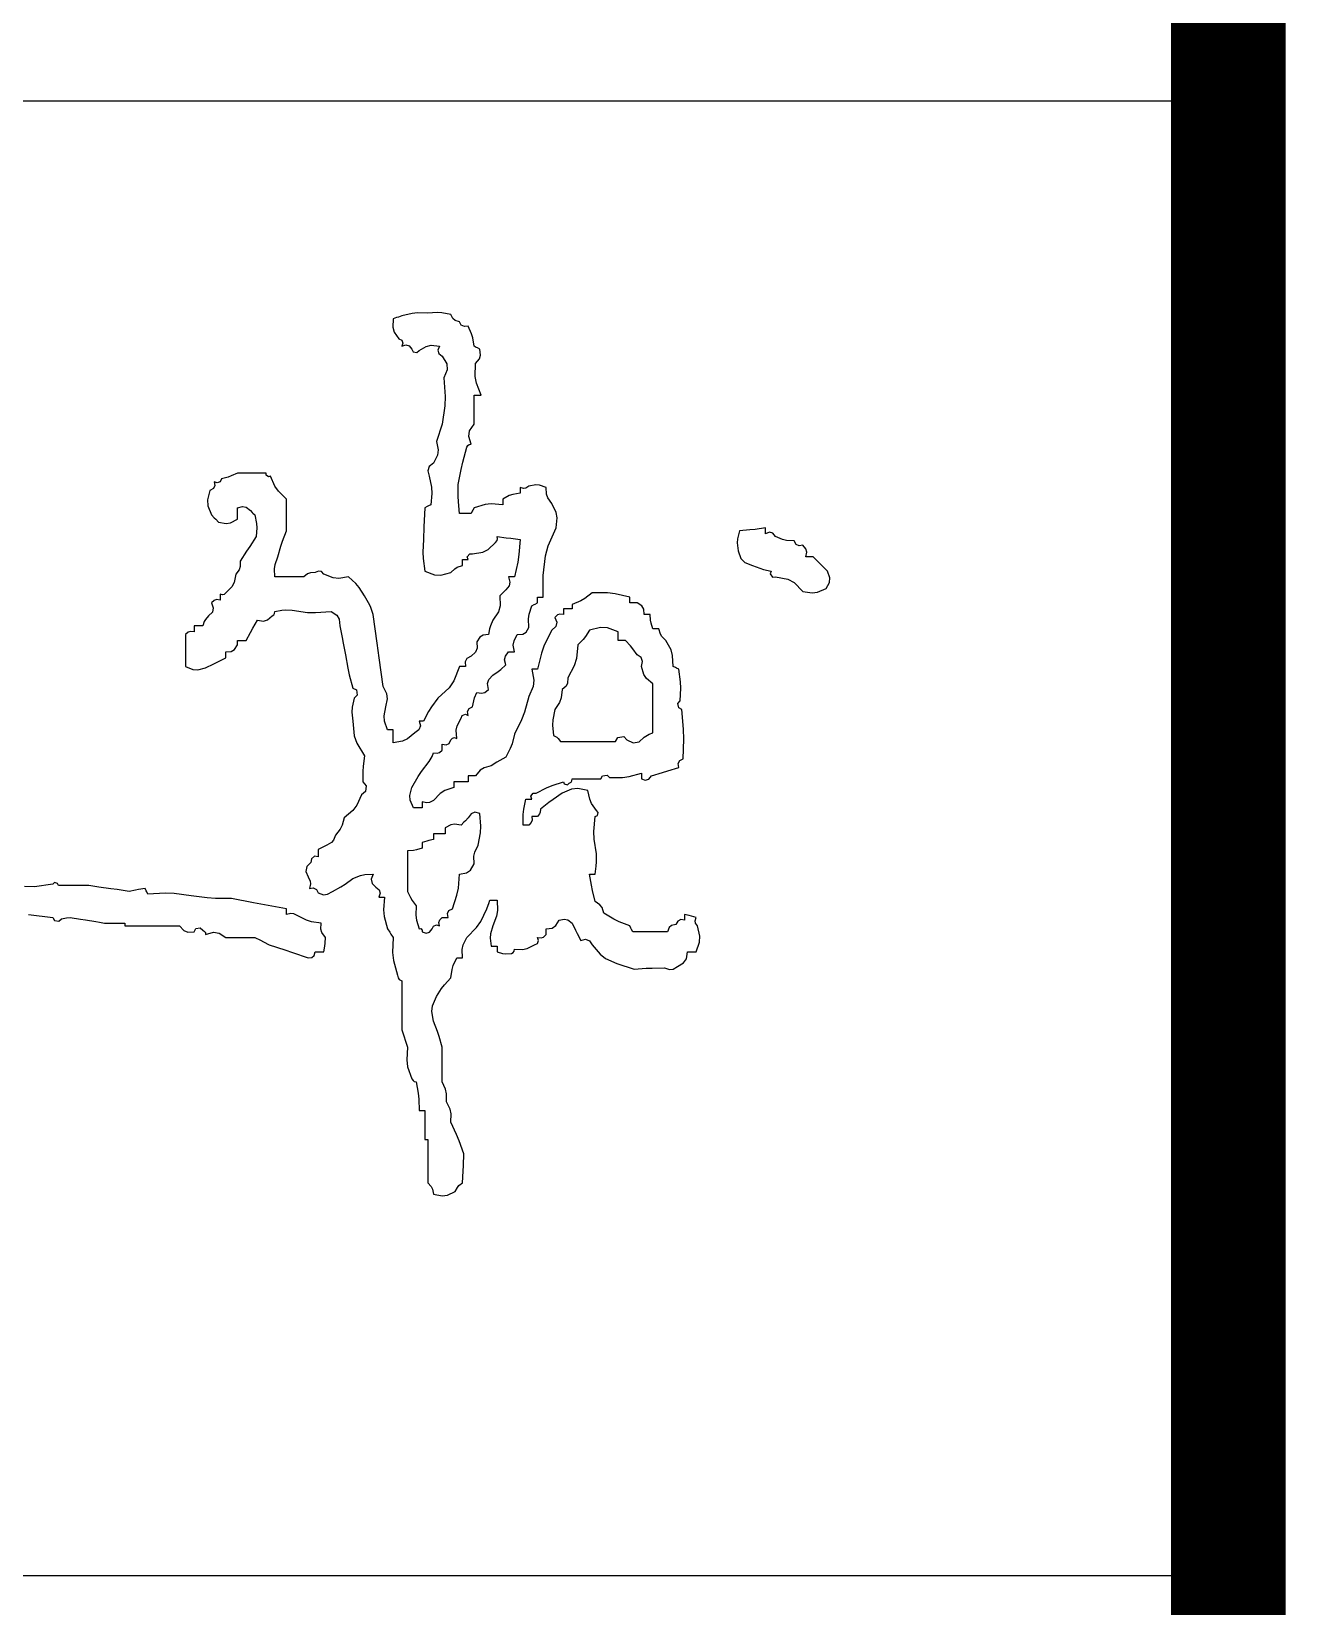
# Model space of a CAD drawing. Extents: x -737978 to 768813, y -372247 to 1140308.
# Drawn here: x -438604 to -437508, y -24437 to -23059 of the extents above; entities that cross this region are included whole.
import ezdxf

# ---------------------------------------------------------------- set-up
doc = ezdxf.new("R2010")
doc.units = 0
doc.header["$LTSCALE"] = 1000
doc.header["$MEASUREMENT"] = 0
doc.layers.get('0').update_dxf_attribs({"linetype": 'CONTINUOUS'})
doc.layers.add('PUB_TITLE', color=4, linetype='CONTINUOUS')

# ---------------------------------------------------------------- blocks, each defined once
blk = doc.blocks.new('黄履优')
for p, q in [((1.236931, 0.600962), (1.236727, 0.596112)), ((1.238931, 0.601629), (1.236931, 0.600962)), ((1.239932, 0.601962), (1.238931, 0.601629)), ((1.241932, 0.602629), (1.239932, 0.601962)), ((1.247807, 0.604022), (1.241932, 0.602629)), ((1.250897, 0.604366), (1.247807, 0.604022)), ((1.256935, 0.604296), (1.250897, 0.604366)), ((1.262275, 0.60452), (1.256935, 0.604296)), ((1.265001, 0.60435), (1.262275, 0.60452)), ((1.270271, 0.603462), (1.265001, 0.60435)), ((1.271333, 0.601085), (1.270271, 0.603462)), ((1.272742, 0.59991), (1.271333, 0.601085)), ((1.236727, 0.596112), (1.23753, 0.593303)), ((1.23753, 0.593303), (1.240265, 0.589293)), ((1.275272, 0.599295), (1.272742, 0.59991)), ((1.276289, 0.597302), (1.275272, 0.599295)), ((1.27807, 0.596412), (1.276289, 0.597302)), ((1.280274, 0.596794), (1.27807, 0.596412)), ((1.282217, 0.592346), (1.280274, 0.596794)), ((1.282907, 0.589929), (1.282217, 0.592346)), ((1.240265, 0.589293), (1.241892, 0.588534)), ((1.241892, 0.588534), (1.242587, 0.586797)), ((1.242587, 0.586797), (1.241932, 0.585125)), ((1.241932, 0.585125), (1.244223, 0.585928)), ((1.244223, 0.585928), (1.246246, 0.58535)), ((1.246246, 0.58535), (1.247767, 0.583458)), ((1.247767, 0.583458), (1.248542, 0.581945)), ((1.250637, 0.581526), (1.251934, 0.582624)), ((1.251934, 0.582624), (1.256057, 0.58503)), ((1.256057, 0.58503), (1.258856, 0.58563)), ((1.258856, 0.58563), (1.263603, 0.585125)), ((1.263603, 0.585125), (1.2628, 0.582834)), ((1.2628, 0.582834), (1.263379, 0.580811)), ((1.283608, 0.585125), (1.282907, 0.589929)), ((1.284941, 0.584458), (1.283608, 0.585125)), ((1.285608, 0.584125), (1.284941, 0.584458)), ((1.286942, 0.583458), (1.285608, 0.584125)), ((1.287417, 0.58001), (1.286942, 0.583458)), ((1.248542, 0.581945), (1.250637, 0.581526)), ((1.263379, 0.580811), (1.26527, 0.57929)), ((1.26527, 0.57929), (1.26786, 0.574999)), ((1.26786, 0.574999), (1.2681, 0.571385)), ((1.284343, 0.567668), (1.284441, 0.575123)), ((1.284441, 0.575123), (1.286736, 0.57774)), ((1.286736, 0.57774), (1.287417, 0.58001)), ((1.2681, 0.571385), (1.266104, 0.566788)), ((1.266104, 0.566788), (1.266893, 0.556143)), ((1.285059, 0.563728), (1.284343, 0.567668)), ((1.266893, 0.556143), (1.266722, 0.55069)), ((1.283608, 0.550118), (1.283608, 0.556786)), ((1.283608, 0.556786), (1.285275, 0.556786)), ((1.287775, 0.556786), (1.285059, 0.563728)), ((1.285275, 0.556786), (1.286108, 0.556786)), ((1.286108, 0.556786), (1.287775, 0.556786)), ((1.266722, 0.55069), (1.26527, 0.540115)), ((1.283608, 0.546783), (1.283608, 0.550118)), ((1.283608, 0.540115), (1.283608, 0.546783)), ((1.26527, 0.540115), (1.263937, 0.536115)), ((1.281016, 0.536176), (1.283608, 0.540115)), ((1.26327, 0.534114), (1.261936, 0.530113)), ((1.261936, 0.530113), (1.262877, 0.525156)), ((1.263937, 0.536115), (1.26327, 0.534114)), ((1.280047, 0.527817), (1.280749, 0.528285)), ((1.280556, 0.532953), (1.281016, 0.536176)), ((1.281941, 0.528446), (1.280556, 0.532953)), ((1.280749, 0.528285), (1.281941, 0.528446)), ((1.262476, 0.522148), (1.260269, 0.517611)), ((1.262877, 0.525156), (1.262476, 0.522148)), ((1.27717, 0.518177), (1.27944, 0.526779)), ((1.27944, 0.526779), (1.280047, 0.527817)), ((1.143354, 0.510172), (1.1415, 0.509498)), ((1.146912, 0.511776), (1.143354, 0.510172)), ((1.15358, 0.511776), (1.146912, 0.511776)), ((1.156914, 0.511776), (1.15358, 0.511776)), ((1.163582, 0.511776), (1.156914, 0.511776)), ((1.163608, 0.510574), (1.163582, 0.511776)), ((1.164963, 0.50967), (1.163608, 0.510574)), ((1.166082, 0.510109), (1.164963, 0.50967)), ((1.168632, 0.504159), (1.166082, 0.510109)), ((1.257757, 0.515689), (1.256912, 0.513154)), ((1.256912, 0.513154), (1.257769, 0.510109)), ((1.260269, 0.517611), (1.257757, 0.515689)), ((1.257769, 0.510109), (1.259094, 0.503565)), ((1.274439, 0.505108), (1.276168, 0.513835)), ((1.276168, 0.513835), (1.27717, 0.518177)), ((1.131075, 0.501774), (1.129707, 0.496263)), ((1.133067, 0.50279), (1.131075, 0.501774)), ((1.133958, 0.504571), (1.133067, 0.50279)), ((1.135247, 0.50612), (1.133576, 0.506775)), ((1.133576, 0.506775), (1.133958, 0.504571)), ((1.136984, 0.506815), (1.135247, 0.50612)), ((1.137743, 0.508442), (1.136984, 0.506815)), ((1.1415, 0.509498), (1.137743, 0.508442)), ((1.170609, 0.501284), (1.168632, 0.504159)), ((1.175251, 0.496773), (1.170609, 0.501284)), ((1.259094, 0.503565), (1.259268, 0.500082)), ((1.274482, 0.498432), (1.274439, 0.505108)), ((1.312219, 0.502847), (1.31028, 0.503441)), ((1.31028, 0.503441), (1.31028, 0.502107)), ((1.31028, 0.502107), (1.31028, 0.50144)), ((1.31028, 0.50144), (1.31028, 0.500107)), ((1.313639, 0.503084), (1.312219, 0.502847)), ((1.315281, 0.504274), (1.313639, 0.503084)), ((1.319245, 0.504913), (1.315281, 0.504274)), ((1.32148, 0.504726), (1.319245, 0.504913)), ((1.325283, 0.503441), (1.32148, 0.504726)), ((1.325525, 0.499546), (1.325283, 0.503441)), ((1.129707, 0.496263), (1.129904, 0.492916)), ((1.129904, 0.492916), (1.131909, 0.487604)), ((1.146912, 0.491772), (1.149893, 0.49252)), ((1.146912, 0.489105), (1.146912, 0.491772)), ((1.149893, 0.49252), (1.15203, 0.492046)), ((1.15203, 0.492046), (1.154413, 0.490105)), ((1.175251, 0.489438), (1.175251, 0.496773)), ((1.255268, 0.491772), (1.25488, 0.48444)), ((1.256602, 0.492439), (1.255268, 0.491772)), ((1.257269, 0.492772), (1.256602, 0.492439)), ((1.258602, 0.493439), (1.257269, 0.492772)), ((1.259268, 0.500082), (1.258602, 0.493439)), ((1.27465, 0.495085), (1.274482, 0.498432)), ((1.275272, 0.488438), (1.27465, 0.495085)), ((1.283608, 0.491772), (1.282941, 0.490438)), ((1.29005, 0.493618), (1.283608, 0.491772)), ((1.293598, 0.493973), (1.29005, 0.493618)), ((1.300278, 0.493439), (1.293598, 0.493973)), ((1.303979, 0.498795), (1.300278, 0.496773)), ((1.300278, 0.496773), (1.300278, 0.495439)), ((1.300278, 0.495439), (1.300278, 0.494772)), ((1.300278, 0.494772), (1.300278, 0.493439)), ((1.306106, 0.499504), (1.303979, 0.498795)), ((1.31028, 0.500107), (1.306106, 0.499504)), ((1.326301, 0.497413), (1.325525, 0.499546)), ((1.328617, 0.494272), (1.326301, 0.497413)), ((1.331023, 0.489044), (1.328617, 0.494272)), ((1.131909, 0.487604), (1.133576, 0.485937)), ((1.133576, 0.485937), (1.134409, 0.485104)), ((1.134409, 0.485104), (1.136076, 0.483437)), ((1.136076, 0.483437), (1.140405, 0.482738)), ((1.140405, 0.482738), (1.142993, 0.483136)), ((1.142993, 0.483136), (1.146912, 0.485104)), ((1.146912, 0.487771), (1.146912, 0.489105)), ((1.146912, 0.485104), (1.146912, 0.487771)), ((1.154413, 0.490105), (1.155414, 0.489105)), ((1.155414, 0.489105), (1.155914, 0.488604)), ((1.155914, 0.488604), (1.156914, 0.487604)), ((1.156914, 0.487604), (1.157906, 0.482691)), ((1.157906, 0.482691), (1.158079, 0.480103)), ((1.175251, 0.48577), (1.175251, 0.489438)), ((1.175251, 0.478436), (1.175251, 0.48577)), ((1.25488, 0.48444), (1.254714, 0.480772)), ((1.27794, 0.488438), (1.275272, 0.488438)), ((1.279273, 0.488438), (1.27794, 0.488438)), ((1.281941, 0.488438), (1.279273, 0.488438)), ((1.282607, 0.489771), (1.281941, 0.488438)), ((1.282941, 0.490438), (1.282607, 0.489771)), ((1.331589, 0.485839), (1.331023, 0.489044)), ((1.331118, 0.480103), (1.331589, 0.485839)), ((1.157747, 0.475102), (1.154079, 0.469434)), ((1.158079, 0.480103), (1.157747, 0.475102)), ((1.173065, 0.472499), (1.175251, 0.478436)), ((1.254435, 0.473434), (1.253987, 0.466106)), ((1.254714, 0.480772), (1.254435, 0.473434)), ((1.297259, 0.473764), (1.296944, 0.475102)), ((1.296944, 0.475102), (1.302278, 0.474435)), ((1.297018, 0.4728), (1.297259, 0.473764)), ((1.302278, 0.474435), (1.304945, 0.474101)), ((1.304945, 0.474101), (1.31028, 0.473434)), ((1.31028, 0.473434), (1.309597, 0.464691)), ((1.326493, 0.469678), (1.331118, 0.480103)), ((1.435887, 0.473884), (1.435711, 0.471426)), ((1.436974, 0.478436), (1.435887, 0.473884)), ((1.442993, 0.478909), (1.436974, 0.478436)), ((1.446, 0.479243), (1.442993, 0.478909)), ((1.451977, 0.480103), (1.446, 0.479243)), ((1.451977, 0.478769), (1.451977, 0.480103)), ((1.451977, 0.478102), (1.451977, 0.478769)), ((1.451977, 0.476769), (1.451977, 0.478102)), ((1.454267, 0.477571), (1.451977, 0.476769)), ((1.456291, 0.476993), (1.454267, 0.477571)), ((1.457811, 0.475102), (1.456291, 0.476993)), ((1.461921, 0.473398), (1.457811, 0.475102)), ((1.464207, 0.47287), (1.461921, 0.473398)), ((1.152245, 0.4666), (1.148579, 0.460932)), ((1.154079, 0.469434), (1.152245, 0.4666)), ((1.17025, 0.463432), (1.172063, 0.469493)), ((1.172063, 0.469493), (1.173065, 0.472499)), ((1.253987, 0.466106), (1.254157, 0.462355)), ((1.279755, 0.46335), (1.281108, 0.465154)), ((1.281108, 0.465154), (1.282774, 0.465099)), ((1.282774, 0.465099), (1.288649, 0.46613)), ((1.288649, 0.46613), (1.291761, 0.467686)), ((1.291761, 0.467686), (1.29611, 0.471767)), ((1.29611, 0.471767), (1.297018, 0.4728)), ((1.309597, 0.464691), (1.308922, 0.460308)), ((1.324924, 0.463926), (1.326493, 0.469678)), ((1.435711, 0.471426), (1.43614, 0.466766)), ((1.43614, 0.466766), (1.437758, 0.462338)), ((1.468647, 0.472601), (1.464207, 0.47287)), ((1.469663, 0.470609), (1.468647, 0.472601)), ((1.471445, 0.469718), (1.469663, 0.470609)), ((1.473648, 0.4701), (1.471445, 0.469718)), ((1.475385, 0.467969), (1.473648, 0.4701)), ((1.475315, 0.463432), (1.475845, 0.46613)), ((1.475845, 0.46613), (1.475385, 0.467969)), ((1.147977, 0.45596), (1.146078, 0.45343)), ((1.14858, 0.457769), (1.147977, 0.45596)), ((1.148579, 0.460932), (1.14858, 0.457769)), ((1.168403, 0.456475), (1.168758, 0.458959)), ((1.168583, 0.451763), (1.168403, 0.456475)), ((1.168758, 0.458959), (1.17025, 0.463432)), ((1.193747, 0.455148), (1.191921, 0.454264)), ((1.195483, 0.454858), (1.193747, 0.455148)), ((1.254157, 0.462355), (1.255268, 0.455097)), ((1.270271, 0.454264), (1.272466, 0.456517)), ((1.272466, 0.456517), (1.273953, 0.457446)), ((1.273953, 0.457446), (1.27694, 0.458431)), ((1.27694, 0.460432), (1.27694, 0.461765)), ((1.27694, 0.461765), (1.278273, 0.461765)), ((1.27694, 0.459765), (1.27694, 0.460432)), ((1.27694, 0.458431), (1.27694, 0.459765)), ((1.278273, 0.461765), (1.27894, 0.461765)), ((1.27894, 0.461765), (1.280274, 0.461765)), ((1.280274, 0.461765), (1.279755, 0.46335)), ((1.308922, 0.460308), (1.306946, 0.451763)), ((1.323616, 0.452597), (1.324924, 0.463926)), ((1.437758, 0.462338), (1.440047, 0.46005)), ((1.440047, 0.46005), (1.444475, 0.458431)), ((1.444475, 0.458431), (1.448719, 0.456833)), ((1.448719, 0.456833), (1.450903, 0.456161)), ((1.450903, 0.456161), (1.455311, 0.455097)), ((1.476982, 0.463432), (1.475315, 0.463432)), ((1.477816, 0.463432), (1.476982, 0.463432)), ((1.479483, 0.463432), (1.477816, 0.463432)), ((1.482817, 0.460098), (1.479483, 0.463432)), ((1.484484, 0.458431), (1.482817, 0.460098)), ((1.487818, 0.455097), (1.484484, 0.458431)), ((1.1437, 0.4461), (1.140244, 0.442595)), ((1.145055, 0.448615), (1.1437, 0.4461)), ((1.146078, 0.45343), (1.145055, 0.448615)), ((1.175251, 0.451763), (1.168583, 0.451763)), ((1.178585, 0.451763), (1.175251, 0.451763)), ((1.185253, 0.451763), (1.178585, 0.451763)), ((1.187489, 0.453528), (1.185253, 0.451763)), ((1.189076, 0.454124), (1.187489, 0.453528)), ((1.191921, 0.454264), (1.189076, 0.454124)), ((1.196922, 0.45343), (1.195483, 0.454858)), ((1.20221, 0.451282), (1.196922, 0.45343)), ((1.205451, 0.450901), (1.20221, 0.451282)), ((1.211092, 0.451763), (1.205451, 0.450901)), ((1.21536, 0.448018), (1.211092, 0.451763)), ((1.217274, 0.445756), (1.21536, 0.448018)), ((1.255268, 0.455097), (1.260879, 0.452943)), ((1.260879, 0.452943), (1.264456, 0.452744)), ((1.264456, 0.452744), (1.270271, 0.454264)), ((1.303886, 0.446645), (1.301945, 0.444262)), ((1.304945, 0.451763), (1.303612, 0.451763)), ((1.303612, 0.451763), (1.304361, 0.448782)), ((1.304361, 0.448782), (1.303886, 0.446645)), ((1.305612, 0.451763), (1.304945, 0.451763)), ((1.306946, 0.451763), (1.305612, 0.451763)), ((1.323616, 0.447596), (1.323616, 0.452597)), ((1.323616, 0.445095), (1.323616, 0.447596)), ((1.455311, 0.455097), (1.454792, 0.453513)), ((1.454792, 0.453513), (1.456145, 0.451709)), ((1.456145, 0.451709), (1.457811, 0.451763)), ((1.457811, 0.451763), (1.46486, 0.450512)), ((1.46486, 0.450512), (1.468626, 0.44853)), ((1.468626, 0.44853), (1.473648, 0.443428)), ((1.486984, 0.445095), (1.488945, 0.448599)), ((1.489171, 0.451318), (1.487818, 0.455097)), ((1.488945, 0.448599), (1.489171, 0.451318)), ((1.133442, 0.438208), (1.131909, 0.43676)), ((1.134814, 0.438665), (1.133442, 0.438208)), ((1.13691, 0.438427), (1.134814, 0.438665)), ((1.138248, 0.441446), (1.13691, 0.441761)), ((1.13691, 0.441761), (1.13691, 0.440427)), ((1.13691, 0.440427), (1.13691, 0.439761)), ((1.13691, 0.439761), (1.13691, 0.438427)), ((1.139211, 0.441687), (1.138248, 0.441446)), ((1.140244, 0.442595), (1.139211, 0.441687)), ((1.220261, 0.440928), (1.217274, 0.445756)), ((1.22271, 0.43683), (1.220261, 0.440928)), ((1.299944, 0.442261), (1.298611, 0.440928)), ((1.298611, 0.440928), (1.298761, 0.435022)), ((1.300611, 0.442928), (1.299944, 0.442261)), ((1.301945, 0.444262), (1.300611, 0.442928)), ((1.320282, 0.43876), (1.320282, 0.440094)), ((1.320282, 0.440094), (1.321616, 0.440094)), ((1.320282, 0.438094), (1.320282, 0.43876)), ((1.320282, 0.43676), (1.320282, 0.438094)), ((1.321616, 0.440094), (1.322283, 0.440094)), ((1.322283, 0.440094), (1.323616, 0.440094)), ((1.323616, 0.440094), (1.323616, 0.445095)), ((1.345273, 0.437935), (1.340286, 0.435926)), ((1.347693, 0.439318), (1.345273, 0.437935)), ((1.351956, 0.442595), (1.347693, 0.439318)), ((1.360682, 0.442621), (1.351956, 0.442595)), ((1.365136, 0.442107), (1.360682, 0.442621)), ((1.373627, 0.440094), (1.365136, 0.442107)), ((1.373627, 0.43876), (1.373627, 0.440094)), ((1.373627, 0.438094), (1.373627, 0.43876)), ((1.373627, 0.43676), (1.373627, 0.438094)), ((1.473648, 0.443428), (1.478952, 0.442552)), ((1.478952, 0.442552), (1.482059, 0.44294)), ((1.482059, 0.44294), (1.486984, 0.445095)), ((1.130241, 0.429258), (1.128508, 0.427204)), ((1.132447, 0.431399), (1.130241, 0.429258)), ((1.131909, 0.43676), (1.133, 0.433887)), ((1.133, 0.433887), (1.132447, 0.431399)), ((1.164299, 0.426963), (1.166916, 0.429258)), ((1.166916, 0.429258), (1.167954, 0.429865)), ((1.167954, 0.429865), (1.168422, 0.430568)), ((1.168422, 0.430568), (1.168583, 0.431759)), ((1.168583, 0.431759), (1.172527, 0.43251)), ((1.172527, 0.43251), (1.174571, 0.43268)), ((1.174571, 0.43268), (1.178585, 0.432592)), ((1.178585, 0.432592), (1.1875, 0.4313)), ((1.1875, 0.4313), (1.192104, 0.431129)), ((1.192104, 0.431129), (1.20109, 0.431759)), ((1.20109, 0.431759), (1.204335, 0.429617)), ((1.204335, 0.429617), (1.205729, 0.427295)), ((1.223733, 0.434614), (1.22271, 0.43683)), ((1.225262, 0.430092), (1.223733, 0.434614)), ((1.227713, 0.413439), (1.225262, 0.430092)), ((1.297767, 0.431642), (1.294443, 0.426758)), ((1.298761, 0.435022), (1.297767, 0.431642)), ((1.315036, 0.42763), (1.315391, 0.430294)), ((1.315391, 0.430294), (1.316948, 0.435093)), ((1.316948, 0.435093), (1.318282, 0.43576)), ((1.318282, 0.43576), (1.318948, 0.436093)), ((1.318948, 0.436093), (1.320282, 0.43676)), ((1.331818, 0.429872), (1.330284, 0.428425)), ((1.330284, 0.428425), (1.331376, 0.425551)), ((1.33319, 0.43033), (1.331818, 0.429872)), ((1.335285, 0.430092), (1.33319, 0.43033)), ((1.337286, 0.433426), (1.335285, 0.433426)), ((1.335285, 0.433426), (1.335285, 0.432092)), ((1.335285, 0.432092), (1.335285, 0.431426)), ((1.335285, 0.431426), (1.335285, 0.430092)), ((1.338286, 0.433426), (1.337286, 0.433426)), ((1.340286, 0.433426), (1.338286, 0.433426)), ((1.340286, 0.435926), (1.340286, 0.434926)), ((1.340286, 0.434926), (1.340286, 0.434426)), ((1.340286, 0.434426), (1.340286, 0.433426)), ((1.375294, 0.43676), (1.373627, 0.43676)), ((1.376127, 0.43676), (1.375294, 0.43676)), ((1.377794, 0.43676), (1.376127, 0.43676)), ((1.380486, 0.435133), (1.377794, 0.43676)), ((1.381679, 0.433224), (1.380486, 0.435133)), ((1.381962, 0.430092), (1.381679, 0.433224)), ((1.383296, 0.430092), (1.381962, 0.430092)), ((1.383962, 0.430092), (1.383296, 0.430092)), ((1.385296, 0.430092), (1.383962, 0.430092)), ((1.385564, 0.426702), (1.385296, 0.430092)), ((1.118439, 0.41987), (1.116905, 0.418423)), ((1.119811, 0.420328), (1.118439, 0.41987)), ((1.121906, 0.42009), (1.119811, 0.420328)), ((1.123907, 0.423424), (1.121906, 0.423424)), ((1.121906, 0.423424), (1.121906, 0.42209)), ((1.121906, 0.42209), (1.121906, 0.421423)), ((1.121906, 0.421423), (1.121906, 0.42009)), ((1.124907, 0.423424), (1.123907, 0.423424)), ((1.126907, 0.423424), (1.124907, 0.423424)), ((1.127798, 0.42596), (1.126907, 0.423424)), ((1.128508, 0.427204), (1.127798, 0.42596)), ((1.151913, 0.415089), (1.15458, 0.419756)), ((1.15458, 0.419756), (1.155914, 0.42209)), ((1.155914, 0.42209), (1.158581, 0.426758)), ((1.158581, 0.426758), (1.162029, 0.426283)), ((1.162029, 0.426283), (1.164299, 0.426963)), ((1.205729, 0.427295), (1.206091, 0.423424)), ((1.206091, 0.423424), (1.207425, 0.416756)), ((1.292582, 0.421844), (1.291943, 0.418423)), ((1.293094, 0.423549), (1.292582, 0.421844)), ((1.294443, 0.426758), (1.293094, 0.423549)), ((1.308613, 0.418423), (1.311746, 0.418706)), ((1.311746, 0.418706), (1.313654, 0.419898)), ((1.313654, 0.419898), (1.315281, 0.42259)), ((1.315281, 0.42259), (1.315036, 0.42763)), ((1.328617, 0.420923), (1.324238, 0.412381)), ((1.330823, 0.423064), (1.328617, 0.420923)), ((1.331376, 0.425551), (1.330823, 0.423064)), ((1.350289, 0.420923), (1.347994, 0.417323)), ((1.35675, 0.422605), (1.350289, 0.420923)), ((1.360697, 0.422407), (1.35675, 0.422605)), ((1.366959, 0.42009), (1.360697, 0.422407)), ((1.366959, 0.418089), (1.366959, 0.42009)), ((1.385907, 0.424989), (1.385564, 0.426702)), ((1.386963, 0.421757), (1.385907, 0.424989)), ((1.388297, 0.421757), (1.386963, 0.421757)), ((1.388963, 0.421757), (1.388297, 0.421757)), ((1.390297, 0.421757), (1.388963, 0.421757)), ((1.391283, 0.41877), (1.390297, 0.421757)), ((1.392212, 0.417284), (1.391283, 0.41877)), ((1.116905, 0.418423), (1.116905, 0.411088)), ((1.116905, 0.411088), (1.116905, 0.40742)), ((1.143376, 0.408703), (1.145285, 0.409896)), ((1.145285, 0.409896), (1.146912, 0.412588)), ((1.146912, 0.414088), (1.146912, 0.415089)), ((1.146912, 0.415089), (1.148912, 0.415089)), ((1.146912, 0.413588), (1.146912, 0.414088)), ((1.146912, 0.412588), (1.146912, 0.413588)), ((1.148912, 0.415089), (1.149912, 0.415089)), ((1.149912, 0.415089), (1.151913, 0.415089)), ((1.207425, 0.416756), (1.208091, 0.413422)), ((1.208091, 0.413422), (1.209425, 0.406754)), ((1.22888, 0.405103), (1.227713, 0.413439)), ((1.285492, 0.410671), (1.28457, 0.408366)), ((1.286902, 0.416947), (1.285275, 0.414255)), ((1.285275, 0.414255), (1.285492, 0.410671)), ((1.28881, 0.41814), (1.286902, 0.416947)), ((1.291943, 0.418423), (1.28881, 0.41814)), ((1.306328, 0.412429), (1.306728, 0.414831)), ((1.306946, 0.408421), (1.306328, 0.412429)), ((1.306728, 0.414831), (1.308613, 0.418423)), ((1.324238, 0.412381), (1.322524, 0.407752)), ((1.34362, 0.412588), (1.342824, 0.404612)), ((1.346629, 0.415617), (1.34362, 0.412588)), ((1.347994, 0.417323), (1.346629, 0.415617)), ((1.366959, 0.417089), (1.366959, 0.418089)), ((1.366959, 0.415089), (1.366959, 0.417089)), ((1.368626, 0.415089), (1.366959, 0.415089)), ((1.369459, 0.415089), (1.368626, 0.415089)), ((1.371126, 0.415089), (1.369459, 0.415089)), ((1.374034, 0.411962), (1.371126, 0.415089)), ((1.375382, 0.410277), (1.374034, 0.411962)), ((1.377794, 0.406754), (1.375382, 0.410277)), ((1.394465, 0.415089), (1.392212, 0.417284)), ((1.397426, 0.409609), (1.394465, 0.415089)), ((1.398343, 0.406307), (1.397426, 0.409609)), ((1.116905, 0.40742), (1.116905, 0.400085)), ((1.128574, 0.399252), (1.133219, 0.401631)), ((1.133219, 0.401631), (1.135553, 0.402799)), ((1.135553, 0.402799), (1.140244, 0.405087)), ((1.140244, 0.408421), (1.143376, 0.408703)), ((1.140244, 0.407087), (1.140244, 0.408421)), ((1.140244, 0.40642), (1.140244, 0.407087)), ((1.140244, 0.405087), (1.140244, 0.40642)), ((1.209425, 0.406754), (1.210628, 0.398999)), ((1.231096, 0.388416), (1.22888, 0.405103)), ((1.27954, 0.40471), (1.278431, 0.402768)), ((1.278431, 0.402768), (1.278607, 0.400085)), ((1.281941, 0.40592), (1.27954, 0.40471)), ((1.28457, 0.408366), (1.281941, 0.40592)), ((1.299171, 0.398319), (1.301945, 0.400919)), ((1.301286, 0.403921), (1.301743, 0.40598)), ((1.301945, 0.400919), (1.301286, 0.403921)), ((1.301743, 0.40598), (1.303612, 0.408421)), ((1.303612, 0.408421), (1.304945, 0.408421)), ((1.304945, 0.408421), (1.305612, 0.408421)), ((1.305612, 0.408421), (1.306946, 0.408421)), ((1.322524, 0.407752), (1.320282, 0.398418)), ((1.342824, 0.404612), (1.341568, 0.400485)), ((1.380135, 0.40513), (1.377794, 0.406754)), ((1.380991, 0.402848), (1.380135, 0.40513)), ((1.380295, 0.400085), (1.380991, 0.402848)), ((1.398632, 0.400085), (1.398343, 0.406307)), ((1.116905, 0.400085), (1.121223, 0.39828)), ((1.121223, 0.39828), (1.124044, 0.398078)), ((1.124044, 0.398078), (1.128574, 0.399252)), ((1.210628, 0.398999), (1.211468, 0.395137)), ((1.211468, 0.395137), (1.213593, 0.387583)), ((1.27205, 0.391813), (1.269293, 0.387769)), ((1.275272, 0.400085), (1.27205, 0.391813)), ((1.276606, 0.400085), (1.275272, 0.400085)), ((1.277273, 0.400085), (1.276606, 0.400085)), ((1.278607, 0.400085), (1.277273, 0.400085)), ((1.291467, 0.390198), (1.292148, 0.392467)), ((1.292148, 0.392467), (1.294443, 0.395084)), ((1.294443, 0.395084), (1.297646, 0.397133)), ((1.297646, 0.397133), (1.299171, 0.398319)), ((1.318282, 0.398418), (1.316948, 0.398418)), ((1.316948, 0.398418), (1.318104, 0.392154)), ((1.318104, 0.392154), (1.317716, 0.388468)), ((1.318948, 0.398418), (1.318282, 0.398418)), ((1.320282, 0.398418), (1.318948, 0.398418)), ((1.337786, 0.393417), (1.337708, 0.390436)), ((1.341568, 0.400485), (1.337786, 0.393417)), ((1.38164, 0.395469), (1.380295, 0.400085)), ((1.383219, 0.393101), (1.38164, 0.395469)), ((1.386963, 0.390083), (1.383219, 0.393101)), ((1.399966, 0.399419), (1.398632, 0.400085)), ((1.400633, 0.399085), (1.399966, 0.399419)), ((1.401966, 0.398418), (1.400633, 0.399085)), ((1.40285, 0.391129), (1.401966, 0.398418)), ((1.213593, 0.387583), (1.215661, 0.386451)), ((1.216095, 0.383414), (1.214426, 0.381748)), ((1.215661, 0.386451), (1.216095, 0.383414)), ((1.233174, 0.384184), (1.231096, 0.388416)), ((1.233573, 0.381392), (1.233174, 0.384184)), ((1.269293, 0.387769), (1.26277, 0.381748)), ((1.283984, 0.38185), (1.285275, 0.385082)), ((1.285275, 0.385082), (1.287972, 0.384553)), ((1.287972, 0.384553), (1.289811, 0.385013)), ((1.289811, 0.385013), (1.291943, 0.386749)), ((1.291943, 0.386749), (1.291467, 0.390198)), ((1.315281, 0.382582), (1.312728, 0.373652)), ((1.317716, 0.388468), (1.315281, 0.382582)), ((1.334452, 0.386749), (1.333949, 0.381818)), ((1.33679, 0.388601), (1.334452, 0.386749)), ((1.337708, 0.390436), (1.33679, 0.388601)), ((1.386963, 0.378748), (1.386963, 0.390083)), ((1.4028, 0.380081), (1.403018, 0.38742)), ((1.403018, 0.38742), (1.40285, 0.391129)), ((1.213131, 0.376563), (1.212954, 0.373719)), ((1.212954, 0.373719), (1.213593, 0.368412)), ((1.214426, 0.381748), (1.213131, 0.376563)), ((1.231661, 0.371517), (1.232763, 0.376747)), ((1.232763, 0.376747), (1.233573, 0.381392)), ((1.257359, 0.373982), (1.254435, 0.368412)), ((1.259045, 0.376679), (1.257359, 0.373982)), ((1.26277, 0.381748), (1.259045, 0.376679)), ((1.279891, 0.37395), (1.280782, 0.375731)), ((1.280274, 0.371746), (1.279891, 0.37395)), ((1.280782, 0.375731), (1.282774, 0.376747)), ((1.282774, 0.376747), (1.283476, 0.380156)), ((1.283476, 0.380156), (1.283984, 0.38185)), ((1.312728, 0.373652), (1.311034, 0.36925)), ((1.330284, 0.37508), (1.329151, 0.369177)), ((1.333019, 0.379214), (1.330284, 0.37508)), ((1.333949, 0.381818), (1.333019, 0.379214)), ((1.386963, 0.37308), (1.386963, 0.378748)), ((1.401418, 0.378596), (1.4028, 0.380081)), ((1.401845, 0.376037), (1.401418, 0.378596)), ((1.403633, 0.37508), (1.401845, 0.376037)), ((1.404642, 0.363784), (1.403633, 0.37508)), ((1.213593, 0.368412), (1.214407, 0.360017)), ((1.231852, 0.368463), (1.231661, 0.371517)), ((1.233597, 0.363411), (1.231852, 0.368463)), ((1.25263, 0.36565), (1.251774, 0.363368)), ((1.252934, 0.368412), (1.251934, 0.368412)), ((1.251934, 0.368412), (1.25263, 0.36565)), ((1.253434, 0.368412), (1.252934, 0.368412)), ((1.254435, 0.368412), (1.253434, 0.368412)), ((1.273383, 0.363178), (1.273949, 0.365821)), ((1.273949, 0.365821), (1.276106, 0.370079)), ((1.276106, 0.370079), (1.276865, 0.371706)), ((1.276865, 0.371706), (1.278602, 0.372401)), ((1.278602, 0.372401), (1.280274, 0.371746)), ((1.311034, 0.36925), (1.306946, 0.36091)), ((1.329151, 0.369177), (1.328978, 0.366069)), ((1.328978, 0.366069), (1.329451, 0.360077)), ((1.386963, 0.361744), (1.386963, 0.37308)), ((1.214407, 0.360017), (1.215875, 0.355613)), ((1.215875, 0.355613), (1.220261, 0.348408)), ((1.234931, 0.363411), (1.233597, 0.363411)), ((1.235597, 0.363411), (1.234931, 0.363411)), ((1.236931, 0.363411), (1.235597, 0.363411)), ((1.236931, 0.36041), (1.236931, 0.363411)), ((1.236931, 0.35891), (1.236931, 0.36041)), ((1.236931, 0.355909), (1.236931, 0.35891)), ((1.242362, 0.356892), (1.236931, 0.355909)), ((1.245192, 0.358213), (1.242362, 0.356892)), ((1.249434, 0.361744), (1.245192, 0.358213)), ((1.251774, 0.363368), (1.249434, 0.361744)), ((1.26527, 0.353742), (1.26527, 0.355076)), ((1.26527, 0.355076), (1.267474, 0.354693)), ((1.267474, 0.354693), (1.269255, 0.355584)), ((1.269255, 0.355584), (1.270271, 0.357576)), ((1.270271, 0.357576), (1.271147, 0.358636)), ((1.271147, 0.358636), (1.272334, 0.358933)), ((1.272334, 0.358933), (1.273605, 0.35841)), ((1.273605, 0.35841), (1.273383, 0.363178)), ((1.305587, 0.355378), (1.304559, 0.352636)), ((1.306946, 0.36091), (1.305587, 0.355378)), ((1.329451, 0.360077), (1.331387, 0.359178)), ((1.331387, 0.359178), (1.332316, 0.358434)), ((1.332316, 0.358434), (1.333618, 0.356743)), ((1.333618, 0.356743), (1.346288, 0.356743)), ((1.346288, 0.356743), (1.352622, 0.356743)), ((1.352622, 0.356743), (1.365292, 0.356743)), ((1.365292, 0.356743), (1.366632, 0.359073)), ((1.366632, 0.359073), (1.370087, 0.359505)), ((1.370087, 0.359505), (1.37196, 0.357576)), ((1.37196, 0.357576), (1.375652, 0.355898)), ((1.375652, 0.355898), (1.379013, 0.356458)), ((1.379013, 0.356458), (1.381962, 0.359243)), ((1.381962, 0.359243), (1.383884, 0.360388)), ((1.383884, 0.360388), (1.384895, 0.360893)), ((1.384895, 0.360893), (1.386963, 0.361744)), ((1.404467, 0.346741), (1.40481, 0.358076)), ((1.40481, 0.358076), (1.404642, 0.363784)), ((1.220261, 0.348408), (1.219556, 0.342439)), ((1.257769, 0.345074), (1.258885, 0.347012)), ((1.258885, 0.347012), (1.259389, 0.348019)), ((1.259389, 0.348019), (1.260269, 0.350075)), ((1.260269, 0.350075), (1.262364, 0.349837)), ((1.262364, 0.349837), (1.263737, 0.350294)), ((1.263737, 0.350294), (1.26527, 0.351742)), ((1.26527, 0.353075), (1.26527, 0.353742)), ((1.26527, 0.351742), (1.26527, 0.353075)), ((1.301945, 0.347574), (1.298523, 0.345728)), ((1.304559, 0.352636), (1.301945, 0.347574)), ((1.402474, 0.345725), (1.404467, 0.346741)), ((1.219556, 0.342439), (1.219388, 0.339415)), ((1.219388, 0.339415), (1.219427, 0.333405)), ((1.25131, 0.336353), (1.253333, 0.339386)), ((1.253333, 0.339386), (1.257769, 0.345074)), ((1.28724, 0.340065), (1.284441, 0.336739)), ((1.289411, 0.341447), (1.28724, 0.340065)), ((1.29361, 0.342573), (1.289411, 0.341447)), ((1.296849, 0.344723), (1.29361, 0.342573)), ((1.298523, 0.345728), (1.296849, 0.344723)), ((1.356957, 0.335072), (1.357913, 0.33686)), ((1.357913, 0.33686), (1.360473, 0.337286)), ((1.360473, 0.337286), (1.361958, 0.335905)), ((1.373161, 0.33643), (1.380295, 0.338406)), ((1.380295, 0.338406), (1.380295, 0.337072)), ((1.380295, 0.337072), (1.380295, 0.336405)), ((1.38613, 0.336739), (1.392476, 0.338701)), ((1.392476, 0.338701), (1.395644, 0.339701)), ((1.395644, 0.339701), (1.401966, 0.34174)), ((1.401584, 0.343943), (1.402474, 0.345725)), ((1.401966, 0.34174), (1.401584, 0.343943)), ((1.220923, 0.327824), (1.218594, 0.325903)), ((1.219427, 0.333405), (1.221278, 0.331019)), ((1.221278, 0.331019), (1.220923, 0.327824)), ((1.246593, 0.325541), (1.247767, 0.330071)), ((1.247767, 0.330071), (1.25131, 0.336353)), ((1.26669, 0.32827), (1.264087, 0.326596)), ((1.271938, 0.330071), (1.26669, 0.32827)), ((1.275272, 0.333405), (1.271938, 0.333405)), ((1.271938, 0.333405), (1.271938, 0.332071)), ((1.271938, 0.332071), (1.271938, 0.331404)), ((1.271938, 0.331404), (1.271938, 0.330071)), ((1.27694, 0.333405), (1.275272, 0.333405)), ((1.280274, 0.333405), (1.27694, 0.333405)), ((1.281941, 0.336739), (1.280274, 0.336739)), ((1.280274, 0.336739), (1.280274, 0.335405)), ((1.280274, 0.335405), (1.280274, 0.334738)), ((1.280274, 0.334738), (1.280274, 0.333405)), ((1.282774, 0.336739), (1.281941, 0.336739)), ((1.284441, 0.336739), (1.282774, 0.336739)), ((1.319449, 0.326736), (1.325564, 0.329874)), ((1.325564, 0.329874), (1.328767, 0.331223)), ((1.328767, 0.331223), (1.335285, 0.333405)), ((1.340018, 0.329078), (1.334452, 0.326736)), ((1.335285, 0.333405), (1.335762, 0.332115)), ((1.335762, 0.332115), (1.337592, 0.331658)), ((1.337592, 0.331658), (1.338619, 0.332571)), ((1.338619, 0.332571), (1.339657, 0.333178)), ((1.339657, 0.333178), (1.340126, 0.33388)), ((1.343511, 0.329466), (1.340018, 0.329078)), ((1.340126, 0.33388), (1.340286, 0.335072)), ((1.340286, 0.335072), (1.346954, 0.335072)), ((1.349455, 0.328404), (1.343511, 0.329466)), ((1.346954, 0.335072), (1.350289, 0.335072)), ((1.350444, 0.323422), (1.349455, 0.328404)), ((1.350289, 0.335072), (1.356957, 0.335072)), ((1.361958, 0.335905), (1.36936, 0.335912)), ((1.36936, 0.335912), (1.373161, 0.33643)), ((1.380295, 0.336405), (1.380295, 0.335072)), ((1.380295, 0.335072), (1.382586, 0.334269)), ((1.382586, 0.334269), (1.384609, 0.334847)), ((1.384609, 0.334847), (1.38613, 0.336739)), ((1.215876, 0.319814), (1.213676, 0.31688)), ((1.218594, 0.325903), (1.215876, 0.319814)), ((1.246795, 0.322719), (1.246593, 0.325541)), ((1.2486, 0.318401), (1.246795, 0.322719)), ((1.256236, 0.321205), (1.253601, 0.321735)), ((1.253601, 0.321735), (1.253601, 0.320402)), ((1.253601, 0.320402), (1.253601, 0.319735)), ((1.253601, 0.319735), (1.253601, 0.318401)), ((1.257846, 0.321406), (1.256236, 0.321205)), ((1.260269, 0.322569), (1.257846, 0.321406)), ((1.264087, 0.326596), (1.260269, 0.322569)), ((1.312313, 0.317506), (1.313614, 0.323402)), ((1.313614, 0.323402), (1.314948, 0.323402)), ((1.314948, 0.323402), (1.315614, 0.323402)), ((1.315614, 0.323402), (1.316948, 0.323402)), ((1.316429, 0.324987), (1.317782, 0.326791)), ((1.316948, 0.323402), (1.316429, 0.324987)), ((1.317782, 0.326791), (1.319449, 0.326736)), ((1.326832, 0.321391), (1.321949, 0.317568)), ((1.329337, 0.323229), (1.326832, 0.321391)), ((1.334452, 0.326736), (1.329337, 0.323229)), ((1.351531, 0.320885), (1.350444, 0.323422)), ((1.354456, 0.316734), (1.351531, 0.320885)), ((1.208592, 0.312567), (1.207411, 0.308252)), ((1.213676, 0.31688), (1.208592, 0.312567)), ((1.250601, 0.318401), (1.2486, 0.318401)), ((1.251601, 0.318401), (1.250601, 0.318401)), ((1.253601, 0.318401), (1.251601, 0.318401)), ((1.277773, 0.310066), (1.276106, 0.308399)), ((1.278607, 0.3109), (1.277773, 0.310066)), ((1.280274, 0.312567), (1.278607, 0.3109)), ((1.281897, 0.314907), (1.280274, 0.312567)), ((1.284179, 0.315763), (1.281897, 0.314907)), ((1.286942, 0.315067), (1.284179, 0.315763)), ((1.287601, 0.307755), (1.286942, 0.315067)), ((1.311947, 0.308399), (1.311972, 0.314437)), ((1.311972, 0.314437), (1.312313, 0.317506)), ((1.316729, 0.309933), (1.315281, 0.308399)), ((1.317186, 0.311305), (1.316729, 0.309933)), ((1.318282, 0.3134), (1.316948, 0.3134)), ((1.316948, 0.3134), (1.317186, 0.311305)), ((1.318948, 0.3134), (1.318282, 0.3134)), ((1.320282, 0.3134), (1.318948, 0.3134)), ((1.321434, 0.314778), (1.320282, 0.3134)), ((1.321833, 0.315776), (1.321434, 0.314778)), ((1.321949, 0.317568), (1.321833, 0.315776)), ((1.35293, 0.304753), (1.353623, 0.3134)), ((1.353623, 0.3134), (1.354912, 0.313877)), ((1.355369, 0.315707), (1.354456, 0.316734)), ((1.354912, 0.313877), (1.355369, 0.315707)), ((1.203591, 0.302565), (1.202414, 0.299725)), ((1.206334, 0.306097), (1.203591, 0.302565)), ((1.207411, 0.308252), (1.206334, 0.306097)), ((1.262937, 0.303398), (1.260269, 0.303398)), ((1.260269, 0.303398), (1.260269, 0.302065)), ((1.260269, 0.302065), (1.260269, 0.301398)), ((1.260269, 0.301398), (1.260269, 0.300064)), ((1.26427, 0.303398), (1.262937, 0.303398)), ((1.266937, 0.303398), (1.26427, 0.303398)), ((1.270202, 0.308531), (1.266937, 0.306732)), ((1.266937, 0.306732), (1.266937, 0.305399)), ((1.266937, 0.305399), (1.266937, 0.304732)), ((1.266937, 0.304732), (1.266937, 0.303398)), ((1.272417, 0.308934), (1.270202, 0.308531)), ((1.276106, 0.308399), (1.272417, 0.308934)), ((1.286108, 0.29673), (1.287428, 0.303953)), ((1.287428, 0.303953), (1.287601, 0.307755)), ((1.313281, 0.308399), (1.311947, 0.308399)), ((1.313947, 0.308399), (1.313281, 0.308399)), ((1.315281, 0.308399), (1.313947, 0.308399)), ((1.353101, 0.300297), (1.35293, 0.304753)), ((1.195589, 0.29523), (1.193588, 0.29423)), ((1.193588, 0.29423), (1.193588, 0.292563)), ((1.193588, 0.292563), (1.193588, 0.291729)), ((1.193588, 0.291729), (1.193588, 0.290062)), ((1.196589, 0.29573), (1.195589, 0.29523)), ((1.198589, 0.29673), (1.196589, 0.29573)), ((1.201216, 0.298327), (1.198589, 0.29673)), ((1.202414, 0.299725), (1.201216, 0.298327)), ((1.248656, 0.293664), (1.245266, 0.293396)), ((1.245266, 0.293396), (1.245266, 0.284061)), ((1.250369, 0.294007), (1.248656, 0.293664)), ((1.253601, 0.295063), (1.250369, 0.294007)), ((1.256268, 0.299064), (1.253601, 0.298397)), ((1.253601, 0.298397), (1.253601, 0.297063)), ((1.253601, 0.297063), (1.253601, 0.296397)), ((1.253601, 0.296397), (1.253601, 0.295063)), ((1.257602, 0.299397), (1.256268, 0.299064)), ((1.260269, 0.300064), (1.257602, 0.299397)), ((1.283485, 0.290341), (1.28405, 0.292787)), ((1.28405, 0.292787), (1.286108, 0.29673)), ((1.354456, 0.291729), (1.353101, 0.300297)), ((1.354344, 0.287051), (1.354456, 0.291729)), ((1.186989, 0.284351), (1.186424, 0.281522)), ((1.189421, 0.286728), (1.186989, 0.284351)), ((1.189641, 0.288851), (1.189421, 0.286728)), ((1.191468, 0.290313), (1.189641, 0.288851)), ((1.193588, 0.290062), (1.191468, 0.290313)), ((1.245266, 0.284061), (1.245266, 0.279393)), ((1.279284, 0.280748), (1.281589, 0.282361)), ((1.281589, 0.282361), (1.283608, 0.285894)), ((1.283608, 0.285894), (1.283485, 0.290341)), ((1.353623, 0.28006), (1.354176, 0.284707)), ((1.354176, 0.284707), (1.354344, 0.287051)), ((1.040222, 0.274225), (1.029647, 0.272777)), ((1.04125, 0.275138), (1.040222, 0.274225)), ((1.043079, 0.274681), (1.04125, 0.275138)), ((1.043556, 0.273392), (1.043079, 0.274681)), ((1.050558, 0.273392), (1.043556, 0.273392)), ((1.054059, 0.273392), (1.050558, 0.273392)), ((1.06106, 0.273392), (1.054059, 0.273392)), ((1.063394, 0.273058), (1.06106, 0.273392)), ((1.186424, 0.281522), (1.187754, 0.278393)), ((1.187754, 0.278393), (1.188917, 0.275969)), ((1.189118, 0.27436), (1.188587, 0.271725)), ((1.188917, 0.275969), (1.189118, 0.27436)), ((1.206761, 0.272777), (1.209111, 0.274288)), ((1.209111, 0.274288), (1.213593, 0.277559)), ((1.213593, 0.277559), (1.21806, 0.27924)), ((1.21806, 0.27924), (1.220497, 0.279763)), ((1.220497, 0.279763), (1.225262, 0.28006)), ((1.225262, 0.28006), (1.22417, 0.277186)), ((1.22417, 0.277186), (1.224723, 0.274699)), ((1.224723, 0.274699), (1.226929, 0.272558)), ((1.245266, 0.279393), (1.245266, 0.270058)), ((1.274575, 0.271916), (1.275272, 0.28006)), ((1.275272, 0.28006), (1.279284, 0.280748)), ((1.351428, 0.273687), (1.350289, 0.28006)), ((1.350289, 0.28006), (1.351622, 0.28006)), ((1.352096, 0.270514), (1.351428, 0.273687)), ((1.351622, 0.28006), (1.352289, 0.28006)), ((1.352289, 0.28006), (1.353623, 0.28006)), ((1.029647, 0.272777), (1.024014, 0.272953)), ((1.064561, 0.272892), (1.063394, 0.273058)), ((1.066895, 0.272558), (1.064561, 0.272892)), ((1.073896, 0.271558), (1.066895, 0.272558)), ((1.077397, 0.271058), (1.073896, 0.271558)), ((1.084398, 0.270058), (1.077397, 0.271058)), ((1.088044, 0.270836), (1.084398, 0.270058)), ((1.089881, 0.27117), (1.088044, 0.270836)), ((1.093567, 0.271725), (1.089881, 0.27117)), ((1.094234, 0.270391), (1.093567, 0.271725)), ((1.094567, 0.269724), (1.094234, 0.270391)), ((1.095234, 0.268391), (1.094567, 0.269724)), ((1.105217, 0.26909), (1.095234, 0.268391)), ((1.110325, 0.26892), (1.105217, 0.26909)), ((1.120239, 0.267557), (1.110325, 0.26892)), ((1.129516, 0.266318), (1.120239, 0.267557)), ((1.134219, 0.265982), (1.129516, 0.266318)), ((1.143578, 0.26589), (1.134219, 0.265982)), ((1.156231, 0.263472), (1.143578, 0.26589)), ((1.188587, 0.271725), (1.190791, 0.272107)), ((1.190791, 0.272107), (1.192572, 0.271217)), ((1.192572, 0.271217), (1.193588, 0.269224)), ((1.193588, 0.269224), (1.196755, 0.268129)), ((1.196755, 0.268129), (1.199036, 0.268357)), ((1.199036, 0.268357), (1.201923, 0.270058)), ((1.201923, 0.270058), (1.206761, 0.272777)), ((1.226929, 0.272558), (1.228821, 0.271038)), ((1.229399, 0.269014), (1.228596, 0.266724)), ((1.228596, 0.266724), (1.229929, 0.266724)), ((1.228821, 0.271038), (1.229399, 0.269014)), ((1.229929, 0.266724), (1.230596, 0.266724)), ((1.230596, 0.266724), (1.23193, 0.266724)), ((1.23193, 0.266724), (1.231365, 0.25938)), ((1.245266, 0.270058), (1.246961, 0.266558)), ((1.246961, 0.266558), (1.247977, 0.264865)), ((1.247977, 0.264865), (1.250267, 0.261723)), ((1.271105, 0.260056), (1.273717, 0.2678)), ((1.273717, 0.2678), (1.274575, 0.271916)), ((1.292109, 0.263056), (1.292776, 0.265057)), ((1.292776, 0.265057), (1.294443, 0.265057)), ((1.294443, 0.265057), (1.295277, 0.265057)), ((1.295277, 0.265057), (1.296944, 0.265057)), ((1.296944, 0.265057), (1.297132, 0.258975)), ((1.353623, 0.264223), (1.352096, 0.270514)), ((1.35636, 0.262321), (1.353623, 0.264223)), ((1.026306, 0.256643), (1.040222, 0.255054)), ((1.040222, 0.255054), (1.041179, 0.253266)), ((1.048224, 0.254721), (1.050224, 0.255054)), ((1.050224, 0.255054), (1.056226, 0.254054)), ((1.162566, 0.262304), (1.156231, 0.263472)), ((1.175251, 0.260056), (1.162566, 0.262304)), ((1.175251, 0.258722), (1.175251, 0.260056)), ((1.175251, 0.258055), (1.175251, 0.258722)), ((1.175251, 0.256722), (1.175251, 0.258055)), ((1.177886, 0.257252), (1.175251, 0.256722)), ((1.179496, 0.257051), (1.177886, 0.257252)), ((1.181919, 0.255888), (1.179496, 0.257051)), ((1.186903, 0.253358), (1.181919, 0.255888)), ((1.231365, 0.25938), (1.231717, 0.255508)), ((1.231717, 0.255508), (1.233597, 0.248386)), ((1.250267, 0.261723), (1.24996, 0.256355)), ((1.24996, 0.256355), (1.250315, 0.253513)), ((1.263823, 0.253521), (1.26527, 0.255054)), ((1.26527, 0.255054), (1.266604, 0.255054)), ((1.266604, 0.255054), (1.267271, 0.255054)), ((1.267271, 0.255054), (1.268604, 0.255054)), ((1.268222, 0.257258), (1.269113, 0.259039)), ((1.268604, 0.255054), (1.268222, 0.257258)), ((1.269113, 0.259039), (1.271105, 0.260056)), ((1.287603, 0.25271), (1.291109, 0.260056)), ((1.291109, 0.260056), (1.291776, 0.262056)), ((1.291776, 0.262056), (1.292109, 0.263056)), ((1.296593, 0.255745), (1.294443, 0.250053)), ((1.297132, 0.258975), (1.296593, 0.255745)), ((1.357564, 0.260716), (1.35636, 0.262321)), ((1.358624, 0.257555), (1.357564, 0.260716)), ((1.364335, 0.254033), (1.358624, 0.257555)), ((1.407968, 0.256055), (1.4053, 0.256722)), ((1.4053, 0.256722), (1.4053, 0.255388)), ((1.4053, 0.255388), (1.4053, 0.254721)), ((1.409301, 0.255721), (1.407968, 0.256055)), ((1.411968, 0.255054), (1.409301, 0.255721)), ((1.411375, 0.253115), (1.411968, 0.255054)), ((1.041179, 0.253266), (1.043738, 0.25284)), ((1.043738, 0.25284), (1.045223, 0.254221)), ((1.045223, 0.254221), (1.047224, 0.254554)), ((1.047224, 0.254554), (1.048224, 0.254721)), ((1.056226, 0.254054), (1.059226, 0.253554)), ((1.059226, 0.253554), (1.065228, 0.252554)), ((1.065228, 0.252554), (1.067228, 0.252221)), ((1.067228, 0.252221), (1.068228, 0.252054)), ((1.068228, 0.252054), (1.070229, 0.25172)), ((1.070229, 0.25172), (1.074896, 0.25172)), ((1.074896, 0.25172), (1.07723, 0.25172)), ((1.07723, 0.25172), (1.081898, 0.25172)), ((1.081898, 0.25172), (1.081898, 0.251054)), ((1.081898, 0.251054), (1.081898, 0.25072)), ((1.081898, 0.25072), (1.081898, 0.250053)), ((1.081898, 0.250053), (1.094567, 0.250053)), ((1.094567, 0.250053), (1.100902, 0.250053)), ((1.100902, 0.250053), (1.113571, 0.250053)), ((1.113571, 0.250053), (1.116025, 0.247432)), ((1.116025, 0.247432), (1.118321, 0.246513)), ((1.118321, 0.246513), (1.121906, 0.246719)), ((1.121906, 0.246719), (1.122863, 0.248508)), ((1.122863, 0.248508), (1.125423, 0.248934)), ((1.125423, 0.248934), (1.126907, 0.247553)), ((1.126907, 0.247553), (1.127945, 0.246946)), ((1.127945, 0.246946), (1.128414, 0.246244)), ((1.128414, 0.246244), (1.128574, 0.245052)), ((1.128574, 0.245052), (1.133082, 0.246437)), ((1.133082, 0.246437), (1.136305, 0.245977)), ((1.136305, 0.245977), (1.140244, 0.243385)), ((1.189718, 0.252478), (1.186903, 0.253358)), ((1.195255, 0.25172), (1.189718, 0.252478)), ((1.195191, 0.24824), (1.195255, 0.25172)), ((1.195786, 0.246255), (1.195191, 0.24824)), ((1.197756, 0.243385), (1.195786, 0.246255)), ((1.233597, 0.248386), (1.234931, 0.246386)), ((1.234931, 0.246386), (1.235597, 0.245386)), ((1.250315, 0.253513), (1.251934, 0.248386)), ((1.251934, 0.248386), (1.252864, 0.248544)), ((1.252864, 0.248544), (1.253759, 0.247649)), ((1.253759, 0.247649), (1.253601, 0.246719)), ((1.253601, 0.246719), (1.255892, 0.245917)), ((1.255892, 0.245917), (1.257915, 0.246495)), ((1.257915, 0.246495), (1.259436, 0.248386)), ((1.259436, 0.248386), (1.260195, 0.250014)), ((1.260195, 0.250014), (1.261932, 0.250708)), ((1.261932, 0.250708), (1.263603, 0.250053)), ((1.263365, 0.252149), (1.263823, 0.253521)), ((1.263603, 0.250053), (1.263365, 0.252149)), ((1.27944, 0.243385), (1.285142, 0.249194)), ((1.285142, 0.249194), (1.287603, 0.25271)), ((1.294443, 0.250053), (1.293139, 0.245559)), ((1.325283, 0.248386), (1.328857, 0.248869)), ((1.325283, 0.247053), (1.325283, 0.248386)), ((1.325283, 0.246386), (1.325283, 0.247053)), ((1.325283, 0.245052), (1.325283, 0.246386)), ((1.328857, 0.248869), (1.330965, 0.250274)), ((1.330965, 0.250274), (1.332785, 0.253387)), ((1.332785, 0.253387), (1.335787, 0.254046)), ((1.335787, 0.254046), (1.337846, 0.253589)), ((1.337846, 0.253589), (1.340286, 0.25172)), ((1.340286, 0.25172), (1.342287, 0.24772)), ((1.342287, 0.24772), (1.343287, 0.245719)), ((1.367383, 0.252509), (1.364335, 0.254033)), ((1.373627, 0.250053), (1.367383, 0.252509)), ((1.374294, 0.24872), (1.373627, 0.250053)), ((1.374627, 0.248053), (1.374294, 0.24872)), ((1.375294, 0.246719), (1.374627, 0.248053)), ((1.383296, 0.246719), (1.375294, 0.246719)), ((1.387296, 0.246719), (1.383296, 0.246719)), ((1.395298, 0.246719), (1.387296, 0.246719)), ((1.39636, 0.249097), (1.395298, 0.246719)), ((1.397769, 0.250271), (1.39636, 0.249097)), ((1.400299, 0.250887), (1.397769, 0.250271)), ((1.401315, 0.252879), (1.400299, 0.250887)), ((1.403097, 0.25377), (1.401315, 0.252879)), ((1.4053, 0.253387), (1.403097, 0.25377)), ((1.4053, 0.254721), (1.4053, 0.253387)), ((1.411611, 0.251695), (1.411375, 0.253115)), ((1.412802, 0.250053), (1.411611, 0.251695)), ((1.414074, 0.244179), (1.412802, 0.250053)), ((1.140244, 0.243385), (1.146912, 0.243385)), ((1.146912, 0.243385), (1.150246, 0.243385)), ((1.150246, 0.243385), (1.156914, 0.243385)), ((1.156914, 0.243385), (1.160297, 0.241821)), ((1.160297, 0.241821), (1.161967, 0.240986)), ((1.161967, 0.240986), (1.165249, 0.239218)), ((1.165249, 0.239218), (1.174251, 0.236217)), ((1.196922, 0.23505), (1.197459, 0.238358)), ((1.197459, 0.238358), (1.197627, 0.240037)), ((1.197627, 0.240037), (1.197756, 0.243385)), ((1.235597, 0.245386), (1.236931, 0.243385)), ((1.236931, 0.243385), (1.23649, 0.23467)), ((1.276717, 0.236485), (1.277283, 0.239127)), ((1.277283, 0.239127), (1.27944, 0.243385)), ((1.293139, 0.245559), (1.292958, 0.243018)), ((1.292958, 0.243018), (1.29361, 0.238384)), ((1.29361, 0.238384), (1.294943, 0.238384)), ((1.294943, 0.238384), (1.29561, 0.238384)), ((1.29561, 0.238384), (1.296944, 0.238384)), ((1.296944, 0.238384), (1.296944, 0.237051)), ((1.296944, 0.237051), (1.296944, 0.236384)), ((1.306785, 0.235526), (1.306946, 0.236717)), ((1.306946, 0.236717), (1.311714, 0.236494)), ((1.311714, 0.236494), (1.314357, 0.237061)), ((1.314357, 0.237061), (1.318615, 0.239218)), ((1.318615, 0.239218), (1.320242, 0.239977)), ((1.320242, 0.239977), (1.320937, 0.241714)), ((1.320937, 0.241714), (1.320282, 0.243385)), ((1.320282, 0.243385), (1.322377, 0.243147)), ((1.322377, 0.243147), (1.32375, 0.243605)), ((1.32375, 0.243605), (1.325283, 0.245052)), ((1.343287, 0.245719), (1.345287, 0.241718)), ((1.345287, 0.241718), (1.34805, 0.242414)), ((1.34805, 0.242414), (1.350332, 0.241558)), ((1.350332, 0.241558), (1.351956, 0.239218)), ((1.351956, 0.239218), (1.356511, 0.233727)), ((1.411968, 0.23505), (1.413884, 0.240747)), ((1.413884, 0.240747), (1.414074, 0.244179)), ((1.174251, 0.236217), (1.178752, 0.234717)), ((1.178752, 0.234717), (1.187754, 0.231716)), ((1.187754, 0.231716), (1.189885, 0.231848)), ((1.189885, 0.231848), (1.191325, 0.233)), ((1.191325, 0.233), (1.191921, 0.23505)), ((1.191921, 0.23505), (1.193922, 0.23505)), ((1.193922, 0.23505), (1.194922, 0.23505)), ((1.194922, 0.23505), (1.196922, 0.23505)), ((1.23649, 0.23467), (1.237017, 0.230099)), ((1.237017, 0.230099), (1.239431, 0.221714)), ((1.271662, 0.227268), (1.273605, 0.231716)), ((1.273605, 0.231716), (1.274939, 0.231716)), ((1.274939, 0.231716), (1.275606, 0.231716)), ((1.275606, 0.231716), (1.27694, 0.231716)), ((1.27694, 0.231716), (1.276717, 0.236485)), ((1.296944, 0.236384), (1.296944, 0.23505)), ((1.296944, 0.23505), (1.30015, 0.234076)), ((1.30015, 0.234076), (1.301944, 0.233896)), ((1.301944, 0.233896), (1.305279, 0.234217)), ((1.305279, 0.234217), (1.306317, 0.234823)), ((1.306317, 0.234823), (1.306785, 0.235526)), ((1.356511, 0.233727), (1.359632, 0.23134)), ((1.359632, 0.23134), (1.366125, 0.228382)), ((1.366125, 0.228382), (1.370126, 0.227049)), ((1.401133, 0.226715), (1.404666, 0.228734)), ((1.404666, 0.228734), (1.40628, 0.231039)), ((1.40628, 0.231039), (1.406967, 0.23505)), ((1.406967, 0.23505), (1.408968, 0.23505)), ((1.408968, 0.23505), (1.409968, 0.23505)), ((1.409968, 0.23505), (1.411968, 0.23505)), ((1.239431, 0.221714), (1.239736, 0.220075)), ((1.239736, 0.220075), (1.240444, 0.219131)), ((1.240444, 0.219131), (1.241932, 0.21838)), ((1.266506, 0.216082), (1.270271, 0.220047)), ((1.270271, 0.220047), (1.270972, 0.224851)), ((1.270972, 0.224851), (1.271662, 0.227268)), ((1.370126, 0.227049), (1.372127, 0.226382)), ((1.372127, 0.226382), (1.376127, 0.225048)), ((1.376127, 0.225048), (1.383116, 0.225593)), ((1.383116, 0.225593), (1.386623, 0.22576)), ((1.386623, 0.22576), (1.393631, 0.225882)), ((1.393631, 0.225882), (1.396457, 0.224818)), ((1.396457, 0.224818), (1.39861, 0.225057)), ((1.39861, 0.225057), (1.401133, 0.226715)), ((1.241932, 0.21838), (1.241932, 0.207044)), ((1.261936, 0.209211), (1.264803, 0.213868)), ((1.264803, 0.213868), (1.266506, 0.216082)), ((1.241932, 0.207044), (1.241932, 0.201376)), ((1.241932, 0.201376), (1.241932, 0.190041)), ((1.259218, 0.200651), (1.259612, 0.203999)), ((1.260269, 0.195042), (1.259218, 0.200651)), ((1.259612, 0.203999), (1.261936, 0.209211)), ((1.262455, 0.189106), (1.260269, 0.195042)), ((1.241932, 0.190041), (1.243266, 0.18604)), ((1.243266, 0.18604), (1.243932, 0.184039)), ((1.243932, 0.184039), (1.245266, 0.180038)), ((1.263458, 0.186099), (1.262455, 0.189106)), ((1.26527, 0.180038), (1.263458, 0.186099)), ((1.245266, 0.180038), (1.244723, 0.172656)), ((1.26527, 0.172037), (1.26527, 0.180038)), ((1.244723, 0.172656), (1.245267, 0.168669)), ((1.245267, 0.168669), (1.247767, 0.161701)), ((1.26527, 0.168036), (1.26527, 0.172037)), ((1.26527, 0.160034), (1.26527, 0.168036)), ((1.247767, 0.161701), (1.248373, 0.160663)), ((1.248373, 0.160663), (1.249076, 0.160195)), ((1.249076, 0.160195), (1.250267, 0.160034)), ((1.250267, 0.160034), (1.251331, 0.153418)), ((1.267214, 0.155674), (1.26527, 0.160034)), ((1.267758, 0.153139), (1.267214, 0.155674)), ((1.251331, 0.153418), (1.251667, 0.15006)), ((1.251667, 0.15006), (1.251934, 0.143364)), ((1.267771, 0.148365), (1.267758, 0.153139)), ((1.269928, 0.144107), (1.267771, 0.148365)), ((1.251934, 0.143364), (1.253268, 0.143364)), ((1.253268, 0.143364), (1.253935, 0.143364)), ((1.253935, 0.143364), (1.255268, 0.143364)), ((1.255268, 0.143364), (1.255268, 0.136696)), ((1.255268, 0.136696), (1.255268, 0.133362)), ((1.270494, 0.141464), (1.269928, 0.144107)), ((1.270271, 0.136696), (1.270494, 0.141464)), ((1.273585, 0.129497), (1.270271, 0.136696)), ((1.255268, 0.133362), (1.255268, 0.126694)), ((1.275091, 0.125816), (1.273585, 0.129497)), ((1.255268, 0.126694), (1.255935, 0.126694)), ((1.255935, 0.126694), (1.256268, 0.126694)), ((1.256268, 0.126694), (1.256935, 0.126694)), ((1.256935, 0.126694), (1.256935, 0.116692)), ((1.277773, 0.118359), (1.275091, 0.125816)), ((1.277491, 0.111688), (1.277773, 0.118359)), ((1.256935, 0.116692), (1.256935, 0.111691)), ((1.256935, 0.111691), (1.256935, 0.101688)), ((1.277325, 0.108354), (1.277491, 0.111688)), ((1.256935, 0.101688), (1.258931, 0.099472)), ((1.274896, 0.100075), (1.27694, 0.101688)), ((1.27694, 0.101688), (1.277325, 0.108354)), ((1.258931, 0.099472), (1.259694, 0.097946)), ((1.259694, 0.097946), (1.260269, 0.09502)), ((1.260269, 0.09502), (1.265232, 0.094112)), ((1.265232, 0.094112), (1.26822, 0.094511)), ((1.26822, 0.094511), (1.272772, 0.096687)), ((1.272772, 0.096687), (1.27399, 0.098989)), ((1.27399, 0.098989), (1.274896, 0.100075))]:
    blk.add_line(p, q)
blk = doc.blocks.new('TQ1')
at = {"layer": 'PUB_TITLE'}
for p, q in [((-49854.76, -404654.76), (-43854.76, -404654.76)), ((-49854.76, -405554.76), (-43854.76, -405554.76))]:
    blk.add_line(p, q, dxfattribs=at)
at = {"xscale": 1056, "yscale": 1056, "zscale": 1056}
blk.add_blockref('黄履优', (-45670.41, -405422.44), dxfattribs=at)

msp = doc.modelspace()

# ---------------------------------------------------------------- linework, layer by layer
at = {"layer": 'PUB_TITLE', "const_width": 100}
msp.add_lwpolyline([(-518157.6, -42902.5), (-437557.6, -42902.5), (-437557.6, 14497.5), (-518157.6, 14497.5)], close=True, dxfattribs=at)
msp.add_lwpolyline([(-518157.6, -42902.5), (-437557.6, -42902.5), (-437557.6, 14497.5), (-518157.6, 14497.5)], close=True, dxfattribs=at)
msp.add_lwpolyline([(-518157.6, -42902.5), (-437557.6, -42902.5), (-437557.6, 14497.5), (-518157.6, 14497.5)], close=True, dxfattribs=at)

# ---------------------------------------------------------------- block references
at = {"xscale": 1.433507481003284, "yscale": 1.433507481003284, "zscale": 1.433507481003284}
msp.add_blockref('TQ1', (-374691.5, 556956.1), dxfattribs=at)

doc.saveas('drawing.dxf')
